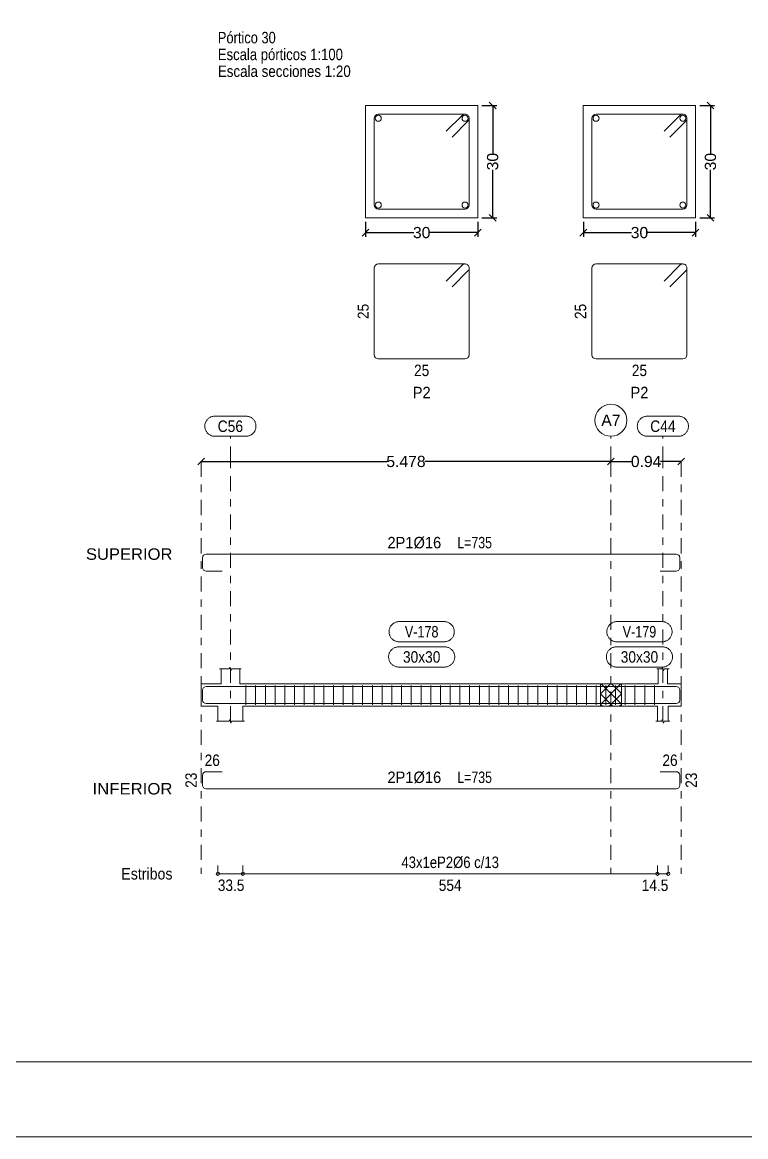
# Model space of a CAD drawing. Header units: millimetres. Extents: x 2 to 158, y -69 to 77.
# Drawn here: x 13.14 to 22.81, y -69.4 to -54.5 of the extents above; entities that cross this region are included whole.
import ezdxf
from ezdxf.enums import TextEntityAlignment as Align

# ---------------------------------------------------------------- set-up
doc = ezdxf.new("R2010")
doc.units = ezdxf.units.MM
doc.linetypes.add('CYPE_RAYAPUNTO', pattern=[0.4125, 0.2025, -0.105, 0, -0.105])
for name, color, linetype, lineweight in [('ALZ_ARM_LONG_ARM_TEXTOS', 3, 'Continuous', 9), ('ALZ_ARM_LONG_TXT_LONG', 3, 'Continuous', 9), ('ALZ_ARM_TRANS_TXT_EST', 3, 'Continuous', 9), ('ALZ_CONT_NUDOS', 122, 'Continuous', 9), ('ALZ_CONT_VIG_HORMIGON', 2, 'Continuous', 9), ('ALZ_COT_COT_ANCLAJES', 3, 'Continuous', 0), ('ALZ_COT_COT_EST', 3, 'Continuous', 0), ('ALZ_COT_COT_LIN_APOYOS', 2, 'CYPE_RAYAPUNTO', 0), ('ALZ_COT_LONGITUD_PROYECTADA', 122, 'Continuous', 0), ('ALZ_COT_TEXTOS_ESTRIBOS', 122, 'Continuous', 0), ('ALZ_REF_COT_LIN_AUX_COTA', 2, 'CYPE_RAYAPUNTO', 9), ('ALZ_REF_POSICIONES_ARMADURAS', 3, 'Continuous', 9), ('ALZ_REF_REF_ESCALA', 3, 'Continuous', 9), ('ALZ_REF_REF_NOMBRE', 3, 'Continuous', 9), ('ALZ_REF_REF_REFERENCIA', 3, 'Continuous', 9), ('ALZ_REF_REFERENCIA_PORTICO', 3, 'Continuous', 9), ('ALZ_REF_TEXTO_REF_NOMBRE', 3, 'Continuous', 9), ('ALZ_REF_TEXTO_REF_REFERENCIA', 3, 'Continuous', 9), ('ARM_LONGITUDINAL_Ø16', 212, 'Continuous', 9), ('ARM_TRANSVERSAL_Ø6', 151, 'Continuous', 9), ('RECUAD_LIMITES', 2, 'Continuous', 0), ('RECUAD_MARCO', 1, 'Continuous', 20), ('SEC_CONT_VIG_HORMIGON_SECCION', 2, 'Continuous', 9), ('SEC_COTAS_SEC_DIM_VIGA', 122, 'Continuous', 0), ('SEC_COTAS_TEXTOS_DESPIECE_ESTRIBADO', 122, 'Continuous', 0), ('SEC_REF_TXT_POSICIONES_ARM_ESTRIBOS', 1, 'Continuous', 9)]:
    doc.layers.add(name, color=color, linetype=linetype, lineweight=lineweight)
doc.styles.add('CYPETXT_0.225_romans', font='arial.ttf', dxfattribs={"height": 0.15})
doc.styles.add('CYPETXT_romans', font='arial.ttf', dxfattribs={"height": 0.2})
doc.dimstyles.new('cype_oblique', dxfattribs={"dimtxt": 0.18, "dimasz": 0.18, "dimexe": 0.05625, "dimexo": 0.05625, "dimgap": 0, "dimtad": 0, "dimdec": 4, "dimzin": 0, "dimdsep": 46, "dimtxsty": 'CYPETXT_0.225_romans', "dimblk": 'OBLIQUE', "dimtsz": 0.045, "dimcen": 0.09, "dimadec": 0, "dimazin": 0, "dimtfac": 1, "dimtdec": 4, "dimtofl": 0, "dimtmove": 2, "dimatfit": 3, "dimfxl": 1, "dimtolj": 1, "dimtzin": 0, "dimarcsym": 0})

# ---------------------------------------------------------------- blocks, each defined once
blk = doc.blocks.new('*D79')
at = {"layer": 'Defpoints', "color": 0, "transparency": 16777216}
for p in [(17.733, -57.114), (19.233, -57.114), (19.233, -57.314)]:
    blk.add_point(p, dxfattribs=at)
at = {"layer": 'SEC_COTAS_SEC_DIM_VIGA', "color": 0, "lineweight": -2, "transparency": 16777216}
for p, q in [((17.733, -57.171), (17.733, -57.37)), ((19.233, -57.171), (19.233, -57.37)), ((17.688, -57.359), (17.778, -57.269)), ((17.733, -57.314), (18.376, -57.314)), ((19.233, -57.314), (18.59, -57.314)), ((19.188, -57.359), (19.278, -57.269))]:
    blk.add_line(p, q, dxfattribs=at)
at = {"layer": 'SEC_COTAS_SEC_DIM_VIGA', "color": 0, "transparency": 16777216, "insert": (18.483, -57.314), "char_height": 0.15, "attachment_point": 5, "style": 'CYPETXT_0.225_romans'}
blk.add_mtext('\\A1;30', dxfattribs=at)
blk = doc.blocks.new('_OBLIQUE')
at = {"color": 0, "linetype": 'ByBlock', "lineweight": -2}
blk.add_line((-0.5, -0.5), (0.5, 0.5), dxfattribs=at)
blk = doc.blocks.new('*D80')
at = {"layer": 'Defpoints', "color": 0, "transparency": 16777216}
for p in [(19.233, -55.614), (19.432, -55.614), (19.233, -57.114)]:
    blk.add_point(p, dxfattribs=at)
at = {"layer": 'SEC_COTAS_SEC_DIM_VIGA', "color": 0, "lineweight": -2, "transparency": 16777216}
for p, q in [((19.477, -55.659), (19.387, -55.569)), ((19.289, -55.614), (19.489, -55.614)), ((19.432, -55.614), (19.432, -56.257)), ((19.432, -57.114), (19.432, -56.472)), ((19.477, -57.159), (19.387, -57.069)), ((19.289, -57.114), (19.489, -57.114))]:
    blk.add_line(p, q, dxfattribs=at)
at = {"layer": 'SEC_COTAS_SEC_DIM_VIGA', "color": 0, "transparency": 16777216, "insert": (19.432, -56.364), "char_height": 0.15, "attachment_point": 5, "rotation": 90, "style": 'CYPETXT_0.225_romans'}
blk.add_mtext('\\A1;30', dxfattribs=at)
blk = doc.blocks.new('*D81')
at = {"layer": 'Defpoints', "color": 0, "transparency": 16777216}
for p in [(20.644, -57.114), (22.144, -57.114), (22.144, -57.314)]:
    blk.add_point(p, dxfattribs=at)
at = {"layer": 'SEC_COTAS_SEC_DIM_VIGA', "color": 0, "lineweight": -2, "transparency": 16777216}
for p, q in [((20.644, -57.171), (20.644, -57.37)), ((22.144, -57.171), (22.144, -57.37)), ((20.599, -57.359), (20.689, -57.269)), ((20.644, -57.314), (21.287, -57.314)), ((22.144, -57.314), (21.501, -57.314)), ((22.099, -57.359), (22.189, -57.269))]:
    blk.add_line(p, q, dxfattribs=at)
at = {"layer": 'SEC_COTAS_SEC_DIM_VIGA', "color": 0, "transparency": 16777216, "insert": (21.394, -57.314), "char_height": 0.15, "attachment_point": 5, "style": 'CYPETXT_0.225_romans'}
blk.add_mtext('\\A1;30', dxfattribs=at)
blk = doc.blocks.new('*D82')
at = {"layer": 'Defpoints', "color": 0, "transparency": 16777216}
for p in [(22.144, -55.614), (22.343, -55.614), (22.144, -57.114)]:
    blk.add_point(p, dxfattribs=at)
at = {"layer": 'SEC_COTAS_SEC_DIM_VIGA', "color": 0, "lineweight": -2, "transparency": 16777216}
for p, q in [((22.388, -55.659), (22.298, -55.569)), ((22.2, -55.614), (22.399, -55.614)), ((22.343, -55.614), (22.343, -56.257)), ((22.343, -57.114), (22.343, -56.472)), ((22.388, -57.159), (22.298, -57.069)), ((22.2, -57.114), (22.399, -57.114))]:
    blk.add_line(p, q, dxfattribs=at)
at = {"layer": 'SEC_COTAS_SEC_DIM_VIGA', "color": 0, "transparency": 16777216, "insert": (22.343, -56.364), "char_height": 0.15, "attachment_point": 5, "rotation": 90, "style": 'CYPETXT_0.225_romans'}
blk.add_mtext('\\A1;30', dxfattribs=at)
blk = doc.blocks.new('*D83')
at = {"layer": 'ALZ_COT_LONGITUD_PROYECTADA', "color": 0, "lineweight": -2, "transparency": 16777216}
for p, q in [((15.489, -60.42), (15.579, -60.33)), ((20.967, -60.42), (21.057, -60.33)), ((15.534, -60.375), (18.02, -60.375)), ((21.012, -60.375), (18.527, -60.375))]:
    blk.add_line(p, q, dxfattribs=at)
at = {"layer": 'Defpoints', "color": 0, "transparency": 16777216}
for p in [(15.534, -60.375), (15.534, -60.375), (21.012, -60.375)]:
    blk.add_point(p, dxfattribs=at)
at = {"layer": 'ALZ_COT_LONGITUD_PROYECTADA', "color": 0, "transparency": 16777216, "insert": (18.273, -60.375), "char_height": 0.15, "attachment_point": 5, "style": 'CYPETXT_0.225_romans'}
blk.add_mtext('\\A1;5.478', dxfattribs=at)
blk = doc.blocks.new('*D84')
at = {"layer": 'ALZ_COT_LONGITUD_PROYECTADA', "color": 0, "lineweight": -2, "transparency": 16777216}
for p, q in [((20.967, -60.42), (21.057, -60.33)), ((21.908, -60.42), (21.998, -60.33)), ((21.012, -60.375), (21.288, -60.375)), ((21.953, -60.375), (21.677, -60.375))]:
    blk.add_line(p, q, dxfattribs=at)
at = {"layer": 'Defpoints', "color": 0, "transparency": 16777216}
for p in [(21.012, -60.375), (21.012, -60.375), (21.953, -60.375)]:
    blk.add_point(p, dxfattribs=at)
at = {"layer": 'ALZ_COT_LONGITUD_PROYECTADA', "color": 0, "transparency": 16777216, "insert": (21.483, -60.375), "char_height": 0.15, "attachment_point": 5, "style": 'CYPETXT_0.225_romans'}
blk.add_mtext('\\A1;0.94', dxfattribs=at)

msp = doc.modelspace()

# ---------------------------------------------------------------- linework, layer by layer
at = {"layer": 'ALZ_CONT_NUDOS'}
for p, q in [((15.80109, -63.34841), (15.80109, -63.14841)), ((16.05131, -63.34841), (16.05131, -63.14841)), ((21.64488, -63.34841), (21.64488, -63.14841)), ((21.76917, -63.34841), (21.76917, -63.14841)), ((15.75881, -63.34841), (15.80109, -63.34841)), ((16.09358, -63.34841), (16.05131, -63.34841)), ((20.87217, -63.34841), (20.87217, -63.34841)), ((21.1528, -63.34841), (21.1528, -63.34841)), ((21.63453, -63.34841), (21.64488, -63.34841)), ((21.77953, -63.34841), (21.76917, -63.34841)), ((15.75881, -63.64841), (15.75881, -63.84841)), ((16.09358, -63.64841), (16.09358, -63.84841)), ((20.87217, -63.64841), (20.87217, -63.64841)), ((21.1528, -63.64841), (21.1528, -63.64841)), ((21.63453, -63.64841), (21.63453, -63.84841)), ((21.77953, -63.64841), (21.77953, -63.84841))]:
    msp.add_line(p, q, dxfattribs=at)
at = {"layer": 'ALZ_CONT_NUDOS', "lineweight": 0}
for p, q in [((20.87217, -63.62268), (21.14644, -63.34841)), ((20.87217, -63.48126), (21.00502, -63.34841)), ((21.03933, -63.64841), (20.87217, -63.48126)), ((21.1528, -63.62046), (20.88075, -63.34841)), ((20.98786, -63.64841), (21.1528, -63.48348)), ((21.1528, -63.47904), (21.02217, -63.34841)), ((20.89791, -63.64841), (20.87217, -63.62268)), ((21.12928, -63.64841), (21.1528, -63.6249))]:
    msp.add_line(p, q, dxfattribs=at)
at = {"layer": 'ALZ_CONT_NUDOS'}
for points in [[(15.78109, -63.14841), (15.9112, -63.14841), (15.9187, -63.12341), (15.9337, -63.17341), (15.9412, -63.14841), (16.07131, -63.14841)], [(21.62488, -63.14841), (21.69203, -63.14841), (21.69953, -63.12341), (21.71453, -63.17341), (21.72203, -63.14841), (21.78917, -63.14841)], [(15.75881, -63.34841), (15.53416, -63.34841), (15.53416, -63.64841), (15.75881, -63.64841)], [(20.87217, -63.34841), (21.1528, -63.34841)], [(21.77953, -63.34841), (21.95257, -63.34841), (21.95257, -63.64841), (21.77953, -63.64841)], [(20.87217, -63.64841), (21.1528, -63.64841)], [(15.73881, -63.84841), (15.9112, -63.84841), (15.9187, -63.82341), (15.9337, -63.87341), (15.9412, -63.84841), (16.11358, -63.84841)], [(21.61453, -63.84841), (21.69203, -63.84841), (21.69953, -63.82341), (21.71453, -63.87341), (21.72203, -63.84841), (21.79953, -63.84841)]]:
    msp.add_lwpolyline(points, dxfattribs=at)
at = {"layer": 'ALZ_CONT_NUDOS', "lineweight": 0}
msp.add_lwpolyline([(20.87217, -63.34841), (20.87217, -63.64841), (21.1528, -63.64841), (21.1528, -63.34841), (20.87217, -63.34841)], close=True, dxfattribs=at)
at = {"layer": 'ALZ_CONT_VIG_HORMIGON'}
for p, q in [((16.09358, -63.34841), (20.87217, -63.34841)), ((21.1528, -63.34841), (21.63453, -63.34841)), ((16.09358, -63.64841), (20.87217, -63.64841)), ((21.1528, -63.64841), (21.63453, -63.64841))]:
    msp.add_line(p, q, dxfattribs=at)
at = {"layer": 'ALZ_COT_COT_EST'}
for p, q in [((15.75881, -65.88841), (15.75881, -65.77591)), ((16.09358, -65.88841), (16.09358, -65.77591)), ((21.63453, -65.88841), (21.63453, -65.77591))]:
    msp.add_line(p, q, dxfattribs=at)
for points in [[(15.75881, -65.88841), (16.09358, -65.88841), (16.09358, -65.77591)], [(16.09358, -65.88841), (21.63453, -65.88841), (21.63453, -65.77591)], [(21.63453, -65.88841), (21.77953, -65.88841), (21.77953, -65.77591)]]:
    msp.add_lwpolyline(points, dxfattribs=at)
for centre in [(15.75881, -65.88841), (16.09358, -65.88841), (16.09358, -65.88841), (21.63453, -65.88841), (21.63453, -65.88841), (21.77953, -65.88841)]:
    msp.add_circle(centre, 0.0225, dxfattribs=at)
at = {"layer": 'ALZ_COT_COT_LIN_APOYOS'}
for p, q in [((15.53416, -60.37541), (15.53416, -65.88841)), ((21.01249, -60.37541), (21.01249, -65.88841)), ((21.95257, -60.37541), (21.95257, -65.88841))]:
    msp.add_line(p, q, dxfattribs=at)
at = {"layer": 'ALZ_REF_COT_LIN_AUX_COTA'}
for p, q in [((15.9262, -60.37541), (15.9262, -60.03791)), ((21.01249, -60.37541), (21.01249, -60.03791)), ((21.70703, -60.37541), (21.70703, -60.03791)), ((15.9262, -63.84841), (15.9262, -60.37541)), ((21.70703, -63.84841), (21.70703, -60.37541))]:
    msp.add_line(p, q, dxfattribs=at)
at = {"layer": 'ALZ_REF_REF_NOMBRE'}
for points in [[(18.78438, -62.51591), (18.7934, -62.51621), (18.80237, -62.51712), (18.81127, -62.51862), (18.82004, -62.52071), (18.82866, -62.52338), (18.83708, -62.52662), (18.84526, -62.53042), (18.85318, -62.53476), (18.86078, -62.53961), (18.86804, -62.54496), (18.87493, -62.55079), (18.88142, -62.55706), (18.88747, -62.56375), (18.89306, -62.57083), (18.89817, -62.57827), (18.90277, -62.58603), (18.90684, -62.59409), (18.91036, -62.60239), (18.91332, -62.61092), (18.9157, -62.61962), (18.9175, -62.62846), (18.9187, -62.6374), (18.9193, -62.6464), (18.9193, -62.65542), (18.9187, -62.66443), (18.9175, -62.67337), (18.9157, -62.68221), (18.91332, -62.69091), (18.91036, -62.69943), (18.90684, -62.70774), (18.90277, -62.71579), (18.89817, -62.72355), (18.89306, -62.73099), (18.88747, -62.73807), (18.88142, -62.74476), (18.87493, -62.75104), (18.86804, -62.75686), (18.86078, -62.76221), (18.85318, -62.76707), (18.84526, -62.7714), (18.83708, -62.7752), (18.82866, -62.77844), (18.82004, -62.78112), (18.81127, -62.78321), (18.80237, -62.78471), (18.7934, -62.78561), (18.78438, -62.78591), (18.18138, -62.78591), (18.17236, -62.78561), (18.16338, -62.78471), (18.15449, -62.78321), (18.14571, -62.78112), (18.13709, -62.77844), (18.12868, -62.7752), (18.12049, -62.7714), (18.11258, -62.76707), (18.10498, -62.76221), (18.09771, -62.75686), (18.09082, -62.75104), (18.08434, -62.74476), (18.07829, -62.73807), (18.07269, -62.73099), (18.06759, -62.72355), (18.06299, -62.71579), (18.05892, -62.70774), (18.0554, -62.69943), (18.05244, -62.69091), (18.05006, -62.68221), (18.04826, -62.67337), (18.04706, -62.66443), (18.04645, -62.65542), (18.04645, -62.6464), (18.04706, -62.6374), (18.04826, -62.62846), (18.05006, -62.61962), (18.05244, -62.61092), (18.0554, -62.60239), (18.05892, -62.59409), (18.06299, -62.58603), (18.06759, -62.57827), (18.07269, -62.57083), (18.07829, -62.56375), (18.08434, -62.55706), (18.09082, -62.55079), (18.09771, -62.54496), (18.10498, -62.53961), (18.11258, -62.53476), (18.12049, -62.53042), (18.12868, -62.52662), (18.13709, -62.52338), (18.14571, -62.52071), (18.15449, -62.51862), (18.16338, -62.51712), (18.17236, -62.51621), (18.18138, -62.51591), (18.78438, -62.51591)], [(21.69516, -62.51591), (21.70418, -62.51621), (21.71316, -62.51712), (21.72205, -62.51862), (21.73083, -62.52071), (21.73945, -62.52338), (21.74786, -62.52662), (21.75605, -62.53042), (21.76396, -62.53476), (21.77156, -62.53961), (21.77883, -62.54496), (21.78572, -62.55079), (21.7922, -62.55706), (21.79825, -62.56375), (21.80385, -62.57083), (21.80895, -62.57827), (21.81355, -62.58603), (21.81762, -62.59409), (21.82114, -62.60239), (21.8241, -62.61092), (21.82648, -62.61962), (21.82828, -62.62846), (21.82948, -62.6374), (21.83009, -62.6464), (21.83009, -62.65542), (21.82948, -62.66443), (21.82828, -62.67337), (21.82648, -62.68221), (21.8241, -62.69091), (21.82114, -62.69943), (21.81762, -62.70774), (21.81355, -62.71579), (21.80895, -62.72355), (21.80385, -62.73099), (21.79825, -62.73807), (21.7922, -62.74476), (21.78572, -62.75104), (21.77883, -62.75686), (21.77156, -62.76221), (21.76396, -62.76707), (21.75605, -62.7714), (21.74786, -62.7752), (21.73945, -62.77844), (21.73083, -62.78112), (21.72205, -62.78321), (21.71316, -62.78471), (21.70418, -62.78561), (21.69516, -62.78591), (21.09216, -62.78591), (21.08314, -62.78561), (21.07417, -62.78471), (21.06527, -62.78321), (21.0565, -62.78112), (21.04788, -62.77844), (21.03946, -62.7752), (21.03128, -62.7714), (21.02336, -62.76707), (21.01576, -62.76221), (21.0085, -62.75686), (21.00161, -62.75104), (20.99512, -62.74476), (20.98907, -62.73807), (20.98348, -62.73099), (20.97837, -62.72355), (20.97377, -62.71579), (20.9697, -62.70774), (20.96618, -62.69943), (20.96322, -62.69091), (20.96084, -62.68221), (20.95904, -62.67337), (20.95784, -62.66443), (20.95724, -62.65542), (20.95724, -62.6464), (20.95784, -62.6374), (20.95904, -62.62846), (20.96084, -62.61962), (20.96322, -62.61092), (20.96618, -62.60239), (20.9697, -62.59409), (20.97377, -62.58603), (20.97837, -62.57827), (20.98348, -62.57083), (20.98907, -62.56375), (20.99512, -62.55706), (21.00161, -62.55079), (21.0085, -62.54496), (21.01576, -62.53961), (21.02336, -62.53476), (21.03128, -62.53042), (21.03946, -62.52662), (21.04788, -62.52338), (21.0565, -62.52071), (21.06527, -62.51862), (21.07417, -62.51712), (21.08314, -62.51621), (21.09216, -62.51591), (21.69516, -62.51591)], [(18.79, -62.85341), (18.79902, -62.85371), (18.808, -62.85462), (18.81689, -62.85612), (18.82567, -62.85821), (18.83429, -62.86088), (18.84271, -62.86412), (18.85089, -62.86792), (18.8588, -62.87226), (18.86641, -62.87711), (18.87367, -62.88246), (18.88056, -62.88829), (18.88704, -62.89456), (18.8931, -62.90125), (18.89869, -62.90833), (18.90379, -62.91577), (18.90839, -62.92353), (18.91246, -62.93159), (18.91598, -62.93989), (18.91894, -62.94842), (18.92133, -62.95712), (18.92312, -62.96596), (18.92433, -62.9749), (18.92493, -62.9839), (18.92493, -62.99292), (18.92433, -63.00193), (18.92312, -63.01087), (18.92133, -63.01971), (18.91894, -63.02841), (18.91598, -63.03693), (18.91246, -63.04524), (18.90839, -63.05329), (18.90379, -63.06105), (18.89869, -63.06849), (18.8931, -63.07557), (18.88704, -63.08226), (18.88056, -63.08854), (18.87367, -63.09436), (18.86641, -63.09971), (18.8588, -63.10457), (18.85089, -63.1089), (18.84271, -63.1127), (18.83429, -63.11594), (18.82567, -63.11862), (18.81689, -63.12071), (18.808, -63.12221), (18.79902, -63.12311), (18.79, -63.12341), (18.17575, -63.12341), (18.16674, -63.12311), (18.15776, -63.12221), (18.14886, -63.12071), (18.14009, -63.11862), (18.13147, -63.11594), (18.12305, -63.1127), (18.11487, -63.1089), (18.10695, -63.10457), (18.09935, -63.09971), (18.09209, -63.09436), (18.0852, -63.08854), (18.07871, -63.08226), (18.07266, -63.07557), (18.06707, -63.06849), (18.06196, -63.06105), (18.05736, -63.05329), (18.0533, -63.04524), (18.04977, -63.03693), (18.04681, -63.02841), (18.04443, -63.01971), (18.04263, -63.01087), (18.04143, -63.00193), (18.04083, -62.99292), (18.04083, -62.9839), (18.04143, -62.9749), (18.04263, -62.96596), (18.04443, -62.95712), (18.04681, -62.94842), (18.04977, -62.93989), (18.0533, -62.93159), (18.05736, -62.92353), (18.06196, -62.91577), (18.06707, -62.90833), (18.07266, -62.90125), (18.07871, -62.89456), (18.0852, -62.88829), (18.09209, -62.88246), (18.09935, -62.87711), (18.10695, -62.87226), (18.11487, -62.86792), (18.12305, -62.86412), (18.13147, -62.86088), (18.14009, -62.85821), (18.14886, -62.85612), (18.15776, -62.85462), (18.16674, -62.85371), (18.17575, -62.85341), (18.79, -62.85341)], [(21.70079, -62.85341), (21.7098, -62.85371), (21.71878, -62.85462), (21.72768, -62.85612), (21.73645, -62.85821), (21.74507, -62.86088), (21.75349, -62.86412), (21.76167, -62.86792), (21.76958, -62.87226), (21.77719, -62.87711), (21.78445, -62.88246), (21.79134, -62.88829), (21.79783, -62.89456), (21.80388, -62.90125), (21.80947, -62.90833), (21.81458, -62.91577), (21.81917, -62.92353), (21.82324, -62.93159), (21.82677, -62.93989), (21.82973, -62.94842), (21.83211, -62.95712), (21.83391, -62.96596), (21.83511, -62.9749), (21.83571, -62.9839), (21.83571, -62.99292), (21.83511, -63.00193), (21.83391, -63.01087), (21.83211, -63.01971), (21.82973, -63.02841), (21.82677, -63.03693), (21.82324, -63.04524), (21.81917, -63.05329), (21.81458, -63.06105), (21.80947, -63.06849), (21.80388, -63.07557), (21.79783, -63.08226), (21.79134, -63.08854), (21.78445, -63.09436), (21.77719, -63.09971), (21.76958, -63.10457), (21.76167, -63.1089), (21.75349, -63.1127), (21.74507, -63.11594), (21.73645, -63.11862), (21.72768, -63.12071), (21.71878, -63.12221), (21.7098, -63.12311), (21.70079, -63.12341), (21.08654, -63.12341), (21.07752, -63.12311), (21.06854, -63.12221), (21.05965, -63.12071), (21.05087, -63.11862), (21.04225, -63.11594), (21.03383, -63.1127), (21.02565, -63.1089), (21.01774, -63.10457), (21.01013, -63.09971), (21.00287, -63.09436), (20.99598, -63.08854), (20.9895, -63.08226), (20.98344, -63.07557), (20.97785, -63.06849), (20.97275, -63.06105), (20.96815, -63.05329), (20.96408, -63.04524), (20.96056, -63.03693), (20.9576, -63.02841), (20.95521, -63.01971), (20.95342, -63.01087), (20.95221, -63.00193), (20.95161, -62.99292), (20.95161, -62.9839), (20.95221, -62.9749), (20.95342, -62.96596), (20.95521, -62.95712), (20.9576, -62.94842), (20.96056, -62.93989), (20.96408, -62.93159), (20.96815, -62.92353), (20.97275, -62.91577), (20.97785, -62.90833), (20.98344, -62.90125), (20.9895, -62.89456), (20.99598, -62.88829), (21.00287, -62.88246), (21.01013, -62.87711), (21.01774, -62.87226), (21.02565, -62.86792), (21.03383, -62.86412), (21.04225, -62.86088), (21.05087, -62.85821), (21.05965, -62.85612), (21.06854, -62.85462), (21.07752, -62.85371), (21.08654, -62.85341), (21.70079, -62.85341)]]:
    msp.add_lwpolyline(points, close=True, dxfattribs=at)
at = {"layer": 'ALZ_REF_REF_REFERENCIA'}
for points in [[(16.1332, -59.76791), (16.14222, -59.76821), (16.15119, -59.76912), (16.16009, -59.77062), (16.16886, -59.77271), (16.17748, -59.77538), (16.1859, -59.77862), (16.19408, -59.78242), (16.202, -59.78676), (16.2096, -59.79161), (16.21686, -59.79696), (16.22375, -59.80279), (16.23024, -59.80906), (16.23629, -59.81575), (16.24188, -59.82283), (16.24699, -59.83027), (16.25159, -59.83803), (16.25566, -59.84609), (16.25918, -59.85439), (16.26214, -59.86292), (16.26452, -59.87162), (16.26632, -59.88046), (16.26752, -59.8894), (16.26812, -59.8984), (16.26812, -59.90742), (16.26752, -59.91643), (16.26632, -59.92537), (16.26452, -59.93421), (16.26214, -59.94291), (16.25918, -59.95143), (16.25566, -59.95974), (16.25159, -59.96779), (16.24699, -59.97555), (16.24188, -59.98299), (16.23629, -59.99007), (16.23024, -59.99676), (16.22375, -60.00304), (16.21686, -60.00886), (16.2096, -60.01421), (16.202, -60.01907), (16.19408, -60.0234), (16.1859, -60.0272), (16.17748, -60.03044), (16.16886, -60.03312), (16.16009, -60.03521), (16.15119, -60.03671), (16.14222, -60.03761), (16.1332, -60.03791), (15.7192, -60.03791), (15.71018, -60.03761), (15.7012, -60.03671), (15.69231, -60.03521), (15.68353, -60.03312), (15.67491, -60.03044), (15.6665, -60.0272), (15.65831, -60.0234), (15.6504, -60.01907), (15.6428, -60.01421), (15.63553, -60.00886), (15.62864, -60.00304), (15.62216, -59.99676), (15.61611, -59.99007), (15.61051, -59.98299), (15.60541, -59.97555), (15.60081, -59.96779), (15.59674, -59.95974), (15.59322, -59.95143), (15.59026, -59.94291), (15.58788, -59.93421), (15.58608, -59.92537), (15.58488, -59.91643), (15.58427, -59.90742), (15.58427, -59.8984), (15.58488, -59.8894), (15.58608, -59.88046), (15.58788, -59.87162), (15.59026, -59.86292), (15.59322, -59.85439), (15.59674, -59.84609), (15.60081, -59.83803), (15.60541, -59.83027), (15.61051, -59.82283), (15.61611, -59.81575), (15.62216, -59.80906), (15.62864, -59.80279), (15.63553, -59.79696), (15.6428, -59.79161), (15.6504, -59.78676), (15.65831, -59.78242), (15.6665, -59.77862), (15.67491, -59.77538), (15.68353, -59.77271), (15.69231, -59.77062), (15.7012, -59.76912), (15.71018, -59.76821), (15.7192, -59.76791), (16.1332, -59.76791)], [(21.91403, -59.76791), (21.92304, -59.76821), (21.93202, -59.76912), (21.94092, -59.77062), (21.94969, -59.77271), (21.95831, -59.77538), (21.96673, -59.77862), (21.97491, -59.78242), (21.98283, -59.78676), (21.99043, -59.79161), (21.99769, -59.79696), (22.00458, -59.80279), (22.01107, -59.80906), (22.01712, -59.81575), (22.02271, -59.82283), (22.02782, -59.83027), (22.03242, -59.83803), (22.03648, -59.84609), (22.04001, -59.85439), (22.04297, -59.86292), (22.04535, -59.87162), (22.04715, -59.88046), (22.04835, -59.8894), (22.04895, -59.8984), (22.04895, -59.90742), (22.04835, -59.91643), (22.04715, -59.92537), (22.04535, -59.93421), (22.04297, -59.94291), (22.04001, -59.95143), (22.03648, -59.95974), (22.03242, -59.96779), (22.02782, -59.97555), (22.02271, -59.98299), (22.01712, -59.99007), (22.01107, -59.99676), (22.00458, -60.00304), (21.99769, -60.00886), (21.99043, -60.01421), (21.98283, -60.01907), (21.97491, -60.0234), (21.96673, -60.0272), (21.95831, -60.03044), (21.94969, -60.03312), (21.94092, -60.03521), (21.93202, -60.03671), (21.92304, -60.03761), (21.91403, -60.03791), (21.50003, -60.03791), (21.49101, -60.03761), (21.48203, -60.03671), (21.47314, -60.03521), (21.46436, -60.03312), (21.45574, -60.03044), (21.44732, -60.0272), (21.43914, -60.0234), (21.43123, -60.01907), (21.42362, -60.01421), (21.41636, -60.00886), (21.40947, -60.00304), (21.40299, -59.99676), (21.39693, -59.99007), (21.39134, -59.98299), (21.38624, -59.97555), (21.38164, -59.96779), (21.37757, -59.95974), (21.37405, -59.95143), (21.37109, -59.94291), (21.36871, -59.93421), (21.36691, -59.92537), (21.36571, -59.91643), (21.3651, -59.90742), (21.3651, -59.8984), (21.36571, -59.8894), (21.36691, -59.88046), (21.36871, -59.87162), (21.37109, -59.86292), (21.37405, -59.85439), (21.37757, -59.84609), (21.38164, -59.83803), (21.38624, -59.83027), (21.39134, -59.82283), (21.39693, -59.81575), (21.40299, -59.80906), (21.40947, -59.80279), (21.41636, -59.79696), (21.42362, -59.79161), (21.43123, -59.78676), (21.43914, -59.78242), (21.44732, -59.77862), (21.45574, -59.77538), (21.46436, -59.77271), (21.47314, -59.77062), (21.48203, -59.76912), (21.49101, -59.76821), (21.50003, -59.76791), (21.91403, -59.76791)]]:
    msp.add_lwpolyline(points, close=True, dxfattribs=at)
msp.add_circle((21.01249, -59.82391), 0.214, dxfattribs=at)
at = {"layer": 'ARM_LONGITUDINAL_Ø16'}
for points in [[(21.67257, -61.84091), (21.88457, -61.84091), (21.90294, -61.83726), (21.91851, -61.82685), (21.92892, -61.81128), (21.93257, -61.79291), (21.93257, -61.66091), (21.92892, -61.64254), (21.91851, -61.62697), (21.90294, -61.61657), (21.88457, -61.61291), (15.60216, -61.61291), (15.58379, -61.61657), (15.56822, -61.62697), (15.55781, -61.64254), (15.55416, -61.66091), (15.55416, -61.79291), (15.55781, -61.81128), (15.56822, -61.82685), (15.58379, -61.83726), (15.60216, -61.84091), (15.81416, -61.84091)], [(21.67257, -63.61241), (21.88457, -63.61241), (21.90294, -63.60876), (21.91851, -63.59835), (21.92892, -63.58278), (21.93257, -63.56441), (21.93257, -63.43241), (21.92892, -63.41404), (21.91851, -63.39847), (21.90294, -63.38807), (21.88457, -63.38441), (15.60216, -63.38441), (15.58379, -63.38807), (15.56822, -63.39847), (15.55781, -63.41404), (15.55416, -63.43241), (15.55416, -63.56441), (15.55781, -63.58278), (15.56822, -63.59835), (15.58379, -63.60876), (15.60216, -63.61241), (15.81416, -63.61241)], [(21.67257, -63.38441), (21.88457, -63.38441), (21.90294, -63.38807), (21.91851, -63.39847), (21.92892, -63.41404), (21.93257, -63.43241), (21.93257, -63.56441), (21.92892, -63.58278), (21.91851, -63.59835), (21.90294, -63.60876), (21.88457, -63.61241), (15.60216, -63.61241), (15.58379, -63.60876), (15.56822, -63.59835), (15.55781, -63.58278), (15.55416, -63.56441), (15.55416, -63.43241), (15.55781, -63.41404), (15.56822, -63.39847), (15.58379, -63.38807), (15.60216, -63.38441), (15.81416, -63.38441)], [(21.67257, -64.52341), (21.88457, -64.52341), (21.90294, -64.52707), (21.91851, -64.53747), (21.92892, -64.55304), (21.93257, -64.57141), (21.93257, -64.70341), (21.92892, -64.72178), (21.91851, -64.73735), (21.90294, -64.74776), (21.88457, -64.75141), (15.60216, -64.75141), (15.58379, -64.74776), (15.56822, -64.73735), (15.55781, -64.72178), (15.55416, -64.70341), (15.55416, -64.57141), (15.55781, -64.55304), (15.56822, -64.53747), (15.58379, -64.52707), (15.60216, -64.52341), (15.81416, -64.52341)]]:
    msp.add_lwpolyline(points, dxfattribs=at)
for centre in [(17.90288, -55.78441), (19.06288, -55.78441), (20.81366, -55.78441), (21.97366, -55.78441), (17.90288, -56.94441), (19.06288, -56.94441), (20.81366, -56.94441), (21.97366, -56.94441)]:
    msp.add_circle(centre, 0.04, dxfattribs=at)
at = {"layer": 'ARM_TRANSVERSAL_Ø6'}
for p, q in [((16.13405, -63.36841), (16.13405, -63.62841)), ((16.26405, -63.36841), (16.26405, -63.62841)), ((16.39405, -63.36841), (16.39405, -63.62841)), ((16.52405, -63.36841), (16.52405, -63.62841)), ((16.65405, -63.36841), (16.65405, -63.62841)), ((16.78405, -63.36841), (16.78405, -63.62841)), ((16.91405, -63.36841), (16.91405, -63.62841)), ((17.04405, -63.36841), (17.04405, -63.62841)), ((17.17405, -63.36841), (17.17405, -63.62841)), ((17.30405, -63.36841), (17.30405, -63.62841)), ((17.43405, -63.36841), (17.43405, -63.62841)), ((17.56405, -63.36841), (17.56405, -63.62841)), ((17.69405, -63.36841), (17.69405, -63.62841)), ((17.82405, -63.36841), (17.82405, -63.62841)), ((17.95405, -63.36841), (17.95405, -63.62841)), ((18.08405, -63.36841), (18.08405, -63.62841)), ((18.21405, -63.36841), (18.21405, -63.62841)), ((18.34405, -63.36841), (18.34405, -63.62841)), ((18.47405, -63.36841), (18.47405, -63.62841)), ((18.60405, -63.36841), (18.60405, -63.62841)), ((18.73405, -63.36841), (18.73405, -63.62841)), ((18.86405, -63.36841), (18.86405, -63.62841)), ((18.99405, -63.36841), (18.99405, -63.62841)), ((19.12405, -63.36841), (19.12405, -63.62841)), ((19.25405, -63.36841), (19.25405, -63.62841)), ((19.38405, -63.36841), (19.38405, -63.62841)), ((19.51405, -63.36841), (19.51405, -63.62841)), ((19.64405, -63.36841), (19.64405, -63.62841)), ((19.77405, -63.36841), (19.77405, -63.62841)), ((19.90405, -63.36841), (19.90405, -63.62841)), ((20.03405, -63.36841), (20.03405, -63.62841)), ((20.16405, -63.36841), (20.16405, -63.62841)), ((20.29405, -63.36841), (20.29405, -63.62841)), ((20.42405, -63.36841), (20.42405, -63.62841)), ((20.55405, -63.36841), (20.55405, -63.62841)), ((20.68405, -63.36841), (20.68405, -63.62841)), ((20.81405, -63.36841), (20.81405, -63.62841)), ((20.94405, -63.36841), (20.94405, -63.62841)), ((21.07405, -63.36841), (21.07405, -63.62841)), ((21.20405, -63.36841), (21.20405, -63.62841)), ((21.33405, -63.36841), (21.33405, -63.62841)), ((21.46405, -63.36841), (21.46405, -63.62841)), ((21.59405, -63.36841), (21.59405, -63.62841))]:
    msp.add_line(p, q, dxfattribs=at)
for points in [[(18.88964, -56.03543), (19.10177, -55.8233), (19.10861, -55.81496), (19.11369, -55.80545), (19.11682, -55.79514), (19.11788, -55.78441), (19.11682, -55.77368), (19.11369, -55.76336), (19.10861, -55.75385), (19.10177, -55.74551), (19.09343, -55.73867), (19.08393, -55.73359), (19.07361, -55.73046), (19.06288, -55.72941), (17.90288, -55.72941), (17.88183, -55.73359), (17.86399, -55.74551), (17.85206, -55.76336), (17.84788, -55.78441), (17.84788, -56.94441), (17.85206, -56.96545), (17.86399, -56.9833), (17.88183, -56.99522), (17.90288, -56.99941), (19.06288, -56.99941), (19.08393, -56.99522), (19.10177, -56.9833), (19.11369, -56.96545), (19.11788, -56.94441), (19.11788, -55.78441), (19.11682, -55.77368), (19.11369, -55.76336), (19.10861, -55.75385), (19.10177, -55.74551), (19.09343, -55.73867), (19.08393, -55.73359), (19.07361, -55.73046), (19.06288, -55.72941), (19.05215, -55.73046), (19.04183, -55.73359), (19.03232, -55.73867), (19.02399, -55.74551), (18.81186, -55.95765)], [(21.80042, -56.03543), (22.01255, -55.8233), (22.01939, -55.81496), (22.02448, -55.80545), (22.0276, -55.79514), (22.02866, -55.78441), (22.0276, -55.77368), (22.02448, -55.76336), (22.01939, -55.75385), (22.01255, -55.74551), (22.00422, -55.73867), (21.99471, -55.73359), (21.98439, -55.73046), (21.97366, -55.72941), (20.81366, -55.72941), (20.79261, -55.73359), (20.77477, -55.74551), (20.76285, -55.76336), (20.75866, -55.78441), (20.75866, -56.94441), (20.76285, -56.96545), (20.77477, -56.9833), (20.79261, -56.99522), (20.81366, -56.99941), (21.97366, -56.99941), (21.99471, -56.99522), (22.01255, -56.9833), (22.02448, -56.96545), (22.02866, -56.94441), (22.02866, -55.78441), (22.0276, -55.77368), (22.02448, -55.76336), (22.01939, -55.75385), (22.01255, -55.74551), (22.00422, -55.73867), (21.99471, -55.73359), (21.98439, -55.73046), (21.97366, -55.72941), (21.96293, -55.73046), (21.95261, -55.73359), (21.94311, -55.73867), (21.93477, -55.74551), (21.72264, -55.95765)], [(18.88964, -58.03843), (19.10177, -57.8263), (19.10861, -57.81796), (19.11369, -57.80845), (19.11682, -57.79814), (19.11788, -57.78741), (19.11682, -57.77668), (19.11369, -57.76636), (19.10861, -57.75685), (19.10177, -57.74851), (19.09343, -57.74167), (19.08393, -57.73659), (19.07361, -57.73346), (19.06288, -57.73241), (17.90288, -57.73241), (17.88183, -57.73659), (17.86399, -57.74851), (17.85206, -57.76636), (17.84788, -57.78741), (17.84788, -58.94741), (17.85206, -58.96845), (17.86399, -58.9863), (17.88183, -58.99822), (17.90288, -59.00241), (19.06288, -59.00241), (19.08393, -58.99822), (19.10177, -58.9863), (19.11369, -58.96845), (19.11788, -58.94741), (19.11788, -57.78741), (19.11682, -57.77668), (19.11369, -57.76636), (19.10861, -57.75685), (19.10177, -57.74851), (19.09343, -57.74167), (19.08393, -57.73659), (19.07361, -57.73346), (19.06288, -57.73241), (19.05215, -57.73346), (19.04183, -57.73659), (19.03232, -57.74167), (19.02399, -57.74851), (18.81186, -57.96065)], [(21.80042, -58.03843), (22.01255, -57.8263), (22.01939, -57.81796), (22.02448, -57.80845), (22.0276, -57.79814), (22.02866, -57.78741), (22.0276, -57.77668), (22.02448, -57.76636), (22.01939, -57.75685), (22.01255, -57.74851), (22.00422, -57.74167), (21.99471, -57.73659), (21.98439, -57.73346), (21.97366, -57.73241), (20.81366, -57.73241), (20.79261, -57.73659), (20.77477, -57.74851), (20.76285, -57.76636), (20.75866, -57.78741), (20.75866, -58.94741), (20.76285, -58.96845), (20.77477, -58.9863), (20.79261, -58.99822), (20.81366, -59.00241), (21.97366, -59.00241), (21.99471, -58.99822), (22.01255, -58.9863), (22.02448, -58.96845), (22.02866, -58.94741), (22.02866, -57.78741), (22.0276, -57.77668), (22.02448, -57.76636), (22.01939, -57.75685), (22.01255, -57.74851), (22.00422, -57.74167), (21.99471, -57.73659), (21.98439, -57.73346), (21.97366, -57.73241), (21.96293, -57.73346), (21.95261, -57.73659), (21.94311, -57.74167), (21.93477, -57.74851), (21.72264, -57.96065)]]:
    msp.add_lwpolyline(points, dxfattribs=at)
at = {"layer": 'RECUAD_LIMITES'}
msp.add_lwpolyline([(2.40691, -69.40496), (61.80691, -69.40496), (61.80691, -27.40496), (2.40691, -27.40496), (2.40691, -69.40496)], close=True, dxfattribs=at)
at = {"layer": 'RECUAD_MARCO'}
msp.add_lwpolyline([(4.90691, -68.40496), (60.80691, -68.40496), (60.80691, -28.40496), (4.90691, -28.40496), (4.90691, -68.40496)], close=True, dxfattribs=at)
at = {"layer": 'SEC_CONT_VIG_HORMIGON_SECCION'}
for points in [[(19.23288, -55.61441), (17.73288, -55.61441), (17.73288, -57.11441), (19.23288, -57.11441), (19.23288, -55.61441)], [(22.14366, -55.61441), (20.64366, -55.61441), (20.64366, -57.11441), (22.14366, -57.11441), (22.14366, -55.61441)]]:
    msp.add_lwpolyline(points, close=True, dxfattribs=at)

# ---------------------------------------------------------------- texts
at = {"layer": 'ALZ_ARM_LONG_ARM_TEXTOS', "style": 'CYPETXT_romans', "width": 0.914795}
for p in [(18.38461, -61.53625), (18.38461, -64.67475)]:
    msp.add_text('2P1%%c16', height=0.153333, dxfattribs=at).set_placement(p, align=Align.CENTER)
at = {"layer": 'ALZ_ARM_LONG_TXT_LONG', "style": 'CYPETXT_romans', "width": 0.768527}
for p in [(19.16849, -61.53625), (19.16849, -64.67475)]:
    msp.add_text(' L=735', height=0.153333, dxfattribs=at).set_placement(p, align=Align.CENTER)
at = {"layer": 'ALZ_ARM_TRANS_TXT_EST', "style": 'CYPETXT_romans', "width": 0.816977}
msp.add_text('43x1eP2%%c6 c/13', height=0.1533333, dxfattribs=at).set_placement((18.86405, -65.81175), align=Align.CENTER)
at = {"layer": 'ALZ_COT_COT_ANCLAJES', "style": 'CYPETXT_romans', "width": 0.853312}
for p in [(15.68416, -64.44675), (21.80257, -64.44675)]:
    msp.add_text('26', height=0.153333, dxfattribs=at).set_placement(p, align=Align.CENTER)
msp.add_text('23', height=0.153333, rotation=90, dxfattribs=at).set_placement((15.47749, -64.63741), align=Align.CENTER)
msp.add_text('23', height=0.153333, rotation=90, dxfattribs=at).set_placement((22.00924, -64.63741), align=Align.TOP_CENTER)
at = {"layer": 'ALZ_COT_TEXTOS_ESTRIBOS', "style": 'CYPETXT_romans', "width": 0.85041}
msp.add_text('33.5', height=0.153333, dxfattribs=at).set_placement((15.75881, -65.96508), align=Align.TOP_LEFT)
at = {"layer": 'ALZ_COT_TEXTOS_ESTRIBOS', "style": 'CYPETXT_romans', "width": 0.853312}
msp.add_text('554', height=0.153333, dxfattribs=at).set_placement((18.86405, -65.96508), align=Align.TOP_CENTER)
at = {"layer": 'ALZ_COT_TEXTOS_ESTRIBOS', "style": 'CYPETXT_romans', "width": 0.85041}
msp.add_text('14.5', height=0.153333, dxfattribs=at).set_placement((21.77953, -65.96508), align=Align.TOP_RIGHT)
at = {"layer": 'ALZ_REF_POSICIONES_ARMADURAS', "style": 'CYPETXT_romans'}
for s, width, p in [('SUPERIOR', 1.034154, (15.15216, -61.61291)), ('INFERIOR', 1.044547, (15.15216, -64.75141)), ('Estribos', 0.883853, (15.15216, -65.88841))]:
    msp.add_text(s, height=0.153333, dxfattribs=dict(at, width=width)).set_placement(p, align=Align.MIDDLE_RIGHT)
at = {"layer": 'ALZ_REF_REF_ESCALA', "style": 'CYPETXT_romans'}
for s, width, p in [('Escala pórticos 1:100', 0.816209, (15.75881, -54.93041)), ('Escala secciones 1:20', 0.833432, (15.75881, -55.15541))]:
    msp.add_text(s, height=0.1533333, dxfattribs=dict(at, width=width)).set_placement(p, align=Align.MIDDLE_LEFT)
at = {"layer": 'ALZ_REF_REFERENCIA_PORTICO', "style": 'CYPETXT_romans', "width": 0.802493}
msp.add_text('Pórtico 30', height=0.153333, dxfattribs=at).set_placement((15.75881, -54.70541), align=Align.MIDDLE_LEFT)
at = {"layer": 'ALZ_REF_TEXTO_REF_NOMBRE', "style": 'CYPETXT_romans'}
for s, width, p in [('V-178', 0.78605, (18.48288, -62.65091)), ('V-179', 0.78605, (21.39366, -62.65091)), ('30x30', 0.857077, (18.48288, -62.98841)), ('30x30', 0.857077, (21.39366, -62.98841))]:
    msp.add_text(s, height=0.153333, dxfattribs=dict(at, width=width)).set_placement(p, align=Align.MIDDLE_CENTER)
at = {"layer": 'ALZ_REF_TEXTO_REF_REFERENCIA', "style": 'CYPETXT_romans'}
for s, width, p in [('A7', 0.985203, (21.01249, -59.82391)), ('C56', 0.864, (15.9262, -59.90291)), ('C44', 0.864, (21.70703, -59.90291))]:
    msp.add_text(s, height=0.153333, dxfattribs=dict(at, width=width)).set_placement(p, align=Align.MIDDLE_CENTER)
at = {"layer": 'SEC_COTAS_TEXTOS_DESPIECE_ESTRIBADO', "style": 'CYPETXT_romans'}
for height, width, p in [(0.146667, 0.892099, (17.77454, -58.36741)), (0.153333, 0.853312, (20.68199, -58.36741))]:
    msp.add_text('25', height=height, rotation=90, dxfattribs=dict(at, width=width)).set_placement(p, align=Align.CENTER)
at = {"layer": 'SEC_COTAS_TEXTOS_DESPIECE_ESTRIBADO', "style": 'CYPETXT_romans', "width": 0.853312}
for p in [(18.48288, -59.07907), (21.39366, -59.07907)]:
    msp.add_text('25', height=0.153333, dxfattribs=at).set_placement(p, align=Align.TOP_CENTER)
at = {"layer": 'SEC_REF_TXT_POSICIONES_ARM_ESTRIBOS', "style": 'CYPETXT_romans', "width": 0.914795}
for p in [(18.48288, -59.45241), (21.39366, -59.45241)]:
    msp.add_text('P2', height=0.153333, dxfattribs=at).set_placement(p, align=Align.MIDDLE_CENTER)

# ---------------------------------------------------------------- dimensions: what is measured, and where the dimension line sits
at = {"layer": 'ALZ_COT_LONGITUD_PROYECTADA'}
for p1, p2, text, picture, middle in [((21.01249, -60.37541), (15.53416, -60.37541), '5.478', '*D83', (18.27332, -60.37541)), ((21.95257, -60.37541), (21.01249, -60.37541), '0.94', '*D84', (21.48253, -60.37541))]:
    dim = msp.add_aligned_dim(p1=p1, p2=p2, distance=0, text=text, dimstyle='cype_oblique', override={"dimexe": 0, "dimexo": 0}, dxfattribs=at)
    dim.commit()
    dim.dimension.update_dxf_attribs({"geometry": picture, "text_midpoint": middle})
at = {"layer": 'SEC_COTAS_SEC_DIM_VIGA'}
for p1, p2, picture, middle in [((19.23288, -57.11441), (19.23288, -55.61441), '*D80', (19.43238, -56.36441)), ((22.14366, -57.11441), (22.14366, -55.61441), '*D82', (22.34316, -56.36441)), ((17.73288, -57.11441), (19.23288, -57.11441), '*D79', (18.48288, -57.31391)), ((20.64366, -57.11441), (22.14366, -57.11441), '*D81', (21.39366, -57.31391))]:
    dim = msp.add_aligned_dim(p1=p1, p2=p2, distance=-0.1995, text='30', dimstyle='cype_oblique', dxfattribs=at)
    dim.commit()
    dim.dimension.update_dxf_attribs({"geometry": picture, "text_midpoint": middle})

doc.saveas('drawing.dxf')
